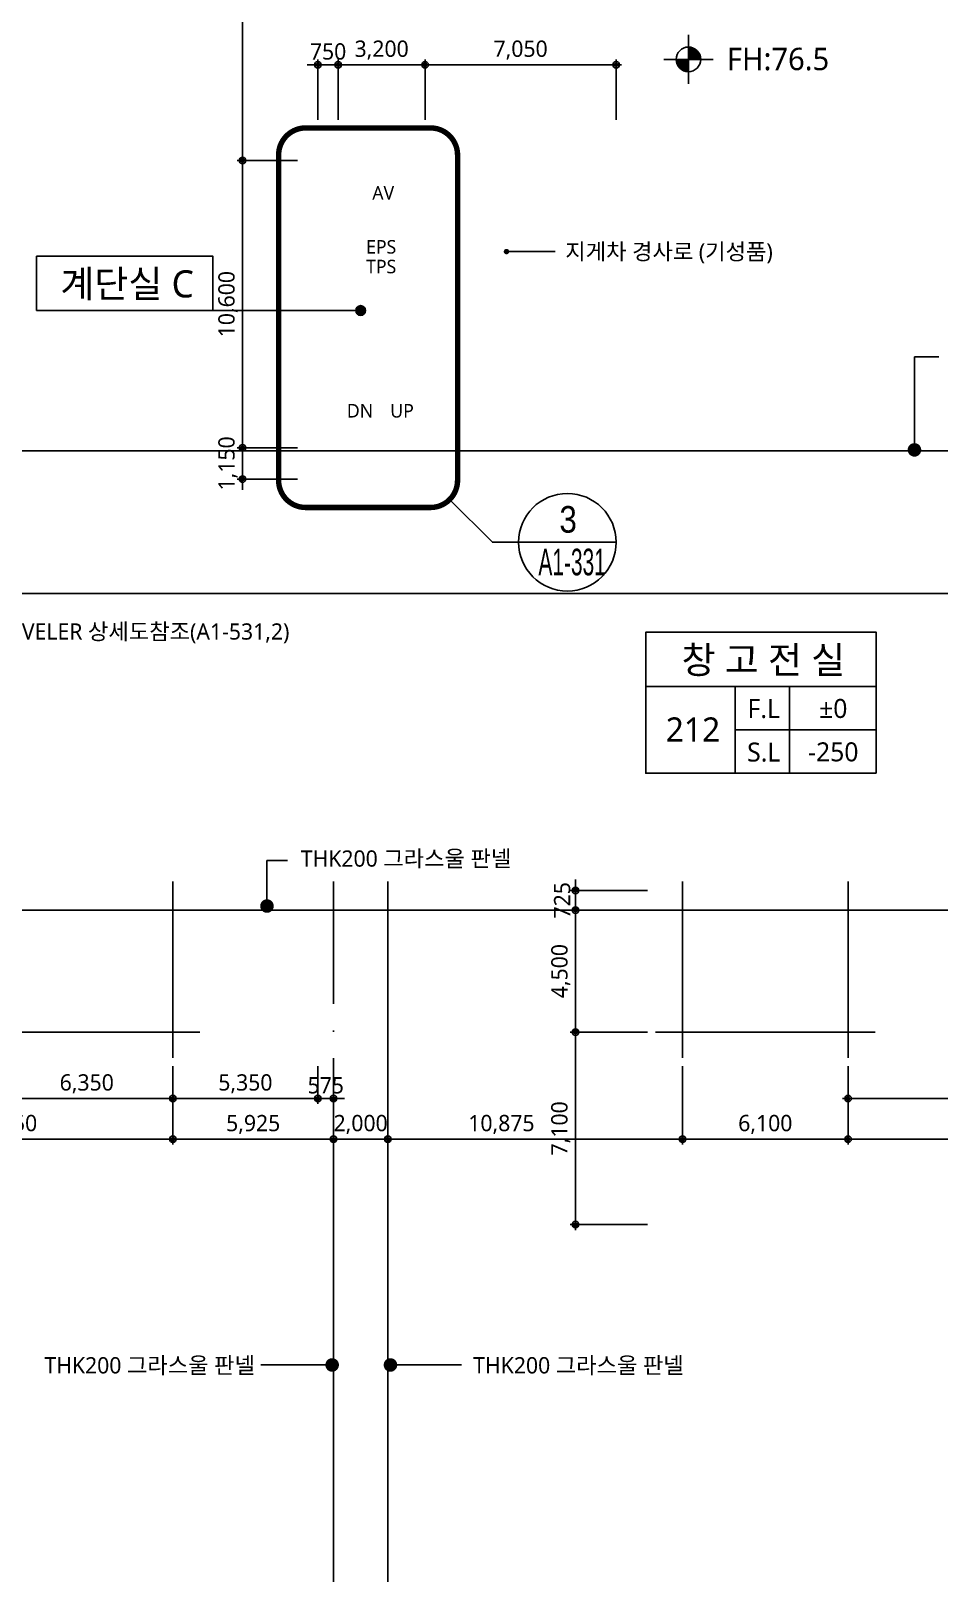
# Model space of a CAD drawing. Header units: millimetres. Extents: x 45782458 to 46215946, y 191740 to 1509539.
# Drawn here: x 45920385 to 45953883, y 819496 to 876381 of the extents above; entities that cross this region are included whole.
import ezdxf
from ezdxf.enums import TextEntityAlignment as Align

# ---------------------------------------------------------------- set-up
doc = ezdxf.new("R2010")
doc.units = ezdxf.units.MM
doc.header["$LTSCALE"] = 1000
doc.header["$MEASUREMENT"] = 0
doc.header["$PDSIZE"] = -10
doc.linetypes.add('CEN', pattern=[62, 60, -1, 0, -1])
doc.linetypes.add('SYM$0$DASHDOT', pattern=[1, 0.5, -0.25, 0, -0.25])
doc.layers.get('0').update_dxf_attribs({"linetype": 'CONTINUOUS'})
doc.layers.get('Defpoints').update_dxf_attribs({"color": 171, "linetype": 'CONTINUOUS'})
for name, color, linetype in [('Center(AR)', 30, 'CEN'), ('DIM', 7, 'CONTINUOUS'), ('LED', 7, 'CONTINUOUS'), ('NDIM', 7, 'CONTINUOUS'), ('SYMBOL', 7, 'CONTINUOUS'), ('TEXT(MIN)', 7, 'CONTINUOUS'), ('TEXT(실명)', 3, 'CONTINUOUS'), ('TEXT-기입', 6, 'CONTINUOUS'), ('TITLE', 7, 'CONTINUOUS'), ('구간정리', 6, 'CONTINUOUS'), ('구간정리-TEXT', 3, 'CONTINUOUS')]:
    doc.layers.add(name, color=color, linetype=linetype)
doc.styles.add('CGS', font='cgse', dxfattribs={"bigfont": 'cgs'})
doc.styles.add('SYM$0$ARIAL', font='arial.ttf')
doc.styles.add('SYM$0$돋움', font='', dxfattribs={"width": 0.9})
doc.styles.add('TE', font='malgun_0.ttf')
doc.styles.add('나눔바른고딕', font='NanumBarunGothic.ttf')
doc.styles.get('SYM$0$돋움').set_extended_font_data('Dotum')
doc.dimstyles.new('BA', dxfattribs={"dimscale": 500, "dimtxt": 3, "dimasz": 1, "dimexe": 1, "dimexo": 5, "dimgap": 0.9, "dimtad": 1, "dimdec": 0, "dimdsep": 46, "dimlunit": 6, "dimtxsty": 'TE', "dimblk": 'DDD', "dimcen": 2.5, "dimclrd": 256, "dimclre": 256, "dimclrt": 3, "dimazin": 2, "dimtfac": 1, "dimtdec": 0, "dimtix": 1, "dimtmove": 2, "dimatfit": 3, "dimldrblk": 'DDD', "dimfxl": 1, "dimtolj": 1, "dimtzin": 0, "dimarcsym": 2})
doc.dimstyles.new('NDIM 1200', dxfattribs={"dimscale": 500, "dimtxt": 3, "dimasz": 1, "dimexe": 2, "dimexo": 2, "dimgap": 1, "dimtad": 1, "dimdec": 0, "dimdsep": 46, "dimtxsty": 'CGS', "dimblk": 'DOT0', "dimcen": 1, "dimdle": 8, "dimclrd": 2, "dimclre": 2, "dimclrt": 2, "dimadec": 0, "dimazin": 0, "dimtfac": 1, "dimtdec": 0, "dimtix": 1, "dimtmove": 2, "dimatfit": 3, "dimldrblk": 'DOT0', "dimfxl": 1, "dimtolj": 1, "dimtzin": 0, "dimlwd": -1, "dimlwe": -1, "dimarcsym": 0})

# ---------------------------------------------------------------- blocks, each defined once
blk = doc.blocks.new('A$C31C7260E')
at = {"layer": 'TITLE'}
for points in [[(0, 0), (0, 4000), (13000, 4000), (13000, 0)], [(13000, 0), (0, 0)]]:
    blk.add_lwpolyline(points, dxfattribs=at)
blk = doc.blocks.new('A$C51E23882')
at = {"layer": 'TITLE'}
blk.add_lwpolyline([(8500, 0), (0, 0), (0, 5200), (8500, 5200)], close=True, dxfattribs=at)
for points in [[(8500, 3200), (0, 3200)], [(3300, 3200), (3300, 0)], [(5300, 3200), (5300, 0)], [(3300, 1600), (8500, 1600)]]:
    blk.add_lwpolyline(points, dxfattribs=at)
at = {"layer": 'TITLE', "style": '나눔바른고딕'}
for s, p in [('F.L', (4352, 2378)), ('S.L', (4352, 778))]:
    blk.add_text(s, height=700, dxfattribs=at).set_placement(p, align=Align.MIDDLE)
blk = doc.blocks.new('level')
at = {"layer": 'SYMBOL'}
for p, q in [((0, 4320), (0, -4320)), ((-4320, 0), (4320, 0))]:
    blk.add_line(p, q, dxfattribs=at)
blk.add_circle((0, 0), 2160, dxfattribs=at)
for points in [[(-2160, 0), (0, 2160), (-2127, 381), (-376, 2126)], [(-2127, 381), (-376, 2126), (-2030, 748), (-738, 2029)], [(-2030, 748), (-738, 2029), (-1859, 1104), (-1089, 1863)], [(-1859, 1104), (-1089, 1863), (-1659, 1388), (-1386, 1658)], [(0, -2160), (2160, 0), (381, -2127), (2126, -376)], [(381, -2127), (2126, -376), (748, -2030), (2029, -738)], [(748, -2030), (2029, -738), (1104, -1859), (1863, -1089)], [(1104, -1859), (1863, -1089), (1388, -1659), (1658, -1386)]]:
    blk.add_solid(points, dxfattribs=at)
at = {"layer": 'SYMBOL', "linetype": 'Continuous'}
for points in [[(0, 2160), (-2160, 0), (0, 0)], [(2160, 0), (0, 0), (0, -2160)]]:
    blk.add_solid(points, dxfattribs=at)
blk = doc.blocks.new('DDD')
at = {"layer": 'DIM', "color": 0}
for p, q in [((-1, 0), (1, 0)), ((0, -1), (0, 1))]:
    blk.add_line(p, q, dxfattribs=at)
for radius in [0.6, 0.3]:
    blk.add_circle((0, 0), radius, dxfattribs=at)
blk = doc.blocks.new('*D763')
at = {"layer": 'Defpoints', "color": 0, "ltscale": 0.4, "transparency": 16777216}
for p in [(45919272, 838501), (45925622, 838501), (45925622, 837001)]:
    blk.add_point(p, dxfattribs=at)
at = {"layer": 'NDIM', "lineweight": -2, "ltscale": 0.4, "transparency": 16777216}
for p, q in [((45919272, 838201), (45919272, 836801)), ((45925622, 838201), (45925622, 836801)), ((45919472, 837001), (45925422, 837001))]:
    blk.add_line(p, q, dxfattribs=at)
at = {"layer": 'NDIM', "lineweight": -2, "ltscale": 0.4, "transparency": 16777216, "xscale": 200, "yscale": 200, "zscale": 200, "rotation": 180}
blk.add_blockref('DDD', (45919272, 837001), dxfattribs=at)
at = {"layer": 'NDIM', "lineweight": -2, "ltscale": 0.4, "transparency": 16777216, "xscale": 200, "yscale": 200, "zscale": 200}
blk.add_blockref('DDD', (45925622, 837001), dxfattribs=at)
at = {"layer": 'NDIM', "color": 3, "ltscale": 0.4, "transparency": 16777216, "insert": (45922447, 837542), "char_height": 600, "attachment_point": 5, "style": 'TE'}
blk.add_mtext('\\A1;6,350', dxfattribs=at)
blk = doc.blocks.new('*D764')
at = {"layer": 'Defpoints', "color": 0, "ltscale": 0.4, "transparency": 16777216}
for p in [(45930972, 838501), (45931547, 838501), (45931547, 837001)]:
    blk.add_point(p, dxfattribs=at)
at = {"layer": 'NDIM', "lineweight": -2, "ltscale": 0.4, "transparency": 16777216}
for p, q in [((45930972, 838201), (45930972, 836801)), ((45931547, 838201), (45931547, 836801)), ((45930772, 837001), (45930572, 837001)), ((45930972, 837001), (45931547, 837001)), ((45931747, 837001), (45931947, 837001))]:
    blk.add_line(p, q, dxfattribs=at)
at = {"layer": 'NDIM', "lineweight": -2, "ltscale": 0.4, "transparency": 16777216, "xscale": 200, "yscale": 200, "zscale": 200}
blk.add_blockref('DDD', (45930972, 837001), dxfattribs=at)
at = {"layer": 'NDIM', "lineweight": -2, "ltscale": 0.4, "transparency": 16777216, "xscale": 200, "yscale": 200, "zscale": 200, "rotation": 180}
blk.add_blockref('DDD', (45931547, 837001), dxfattribs=at)
at = {"layer": 'NDIM', "color": 3, "ltscale": 0.4, "transparency": 16777216, "insert": (45931260, 837486), "char_height": 600, "attachment_point": 5, "style": 'TE'}
blk.add_mtext('\\A1;575', dxfattribs=at)
blk = doc.blocks.new('*D766')
at = {"layer": 'Defpoints', "color": 0, "ltscale": 0.4, "transparency": 16777216}
for p in [(45925622, 838501), (45931547, 838501), (45931547, 835501)]:
    blk.add_point(p, dxfattribs=at)
at = {"layer": 'NDIM', "lineweight": -2, "ltscale": 0.4, "transparency": 16777216}
for p, q in [((45925622, 838201), (45925622, 835301)), ((45931547, 838201), (45931547, 835301)), ((45925822, 835501), (45931347, 835501))]:
    blk.add_line(p, q, dxfattribs=at)
at = {"layer": 'NDIM', "lineweight": -2, "ltscale": 0.4, "transparency": 16777216, "xscale": 200, "yscale": 200, "zscale": 200, "rotation": 180}
blk.add_blockref('DDD', (45925622, 835501), dxfattribs=at)
at = {"layer": 'NDIM', "lineweight": -2, "ltscale": 0.4, "transparency": 16777216, "xscale": 200, "yscale": 200, "zscale": 200}
blk.add_blockref('DDD', (45931547, 835501), dxfattribs=at)
at = {"layer": 'NDIM', "color": 3, "ltscale": 0.4, "transparency": 16777216, "insert": (45928585, 836042), "char_height": 600, "attachment_point": 5, "style": 'TE'}
blk.add_mtext('\\A1;5,925', dxfattribs=at)
blk = doc.blocks.new('*D767')
at = {"layer": 'Defpoints', "color": 0, "ltscale": 0.4, "transparency": 16777216}
for p in [(45913172, 838501), (45925622, 838501), (45925622, 835501)]:
    blk.add_point(p, dxfattribs=at)
at = {"layer": 'NDIM', "lineweight": -2, "ltscale": 0.4, "transparency": 16777216}
for p, q in [((45913172, 838201), (45913172, 835301)), ((45925622, 838201), (45925622, 835301)), ((45913372, 835501), (45925422, 835501))]:
    blk.add_line(p, q, dxfattribs=at)
at = {"layer": 'NDIM', "lineweight": -2, "ltscale": 0.4, "transparency": 16777216, "xscale": 200, "yscale": 200, "zscale": 200, "rotation": 180}
blk.add_blockref('DDD', (45913172, 835501), dxfattribs=at)
at = {"layer": 'NDIM', "lineweight": -2, "ltscale": 0.4, "transparency": 16777216, "xscale": 200, "yscale": 200, "zscale": 200}
blk.add_blockref('DDD', (45925622, 835501), dxfattribs=at)
at = {"layer": 'NDIM', "color": 3, "ltscale": 0.4, "transparency": 16777216, "insert": (45919397, 836043), "char_height": 600, "attachment_point": 5, "style": 'TE'}
blk.add_mtext('\\A1;12,450', dxfattribs=at)
blk = doc.blocks.new('*D768')
at = {"layer": 'Defpoints', "color": 0, "ltscale": 0.4, "transparency": 16777216}
for p in [(45925622, 838501), (45930972, 838501), (45930972, 837001)]:
    blk.add_point(p, dxfattribs=at)
at = {"layer": 'NDIM', "lineweight": -2, "ltscale": 0.4, "transparency": 16777216}
for p, q in [((45925622, 838201), (45925622, 836801)), ((45930972, 838201), (45930972, 836801)), ((45925822, 837001), (45930772, 837001))]:
    blk.add_line(p, q, dxfattribs=at)
at = {"layer": 'NDIM', "lineweight": -2, "ltscale": 0.4, "transparency": 16777216, "xscale": 200, "yscale": 200, "zscale": 200, "rotation": 180}
blk.add_blockref('DDD', (45925622, 837001), dxfattribs=at)
at = {"layer": 'NDIM', "lineweight": -2, "ltscale": 0.4, "transparency": 16777216, "xscale": 200, "yscale": 200, "zscale": 200}
blk.add_blockref('DDD', (45930972, 837001), dxfattribs=at)
at = {"layer": 'NDIM', "color": 3, "ltscale": 0.4, "transparency": 16777216, "insert": (45928297, 837542), "char_height": 600, "attachment_point": 5, "style": 'TE'}
blk.add_mtext('\\A1;5,350', dxfattribs=at)
blk = doc.blocks.new('*D776')
at = {"layer": 'Defpoints', "color": 0, "ltscale": 0.4, "transparency": 16777216}
for p in [(45931547, 838501), (45933547, 838501), (45933547, 835501)]:
    blk.add_point(p, dxfattribs=at)
at = {"layer": 'NDIM', "lineweight": -2, "ltscale": 0.4, "transparency": 16777216}
for p, q in [((45931547, 838201), (45931547, 835301)), ((45933547, 838201), (45933547, 835301)), ((45931347, 835501), (45931147, 835501)), ((45931547, 835501), (45933547, 835501)), ((45933747, 835501), (45933947, 835501))]:
    blk.add_line(p, q, dxfattribs=at)
at = {"layer": 'NDIM', "lineweight": -2, "ltscale": 0.4, "transparency": 16777216, "xscale": 200, "yscale": 200, "zscale": 200}
blk.add_blockref('DDD', (45931547, 835501), dxfattribs=at)
at = {"layer": 'NDIM', "lineweight": -2, "ltscale": 0.4, "transparency": 16777216, "xscale": 200, "yscale": 200, "zscale": 200, "rotation": 180}
blk.add_blockref('DDD', (45933547, 835501), dxfattribs=at)
at = {"layer": 'NDIM', "color": 3, "ltscale": 0.4, "transparency": 16777216, "insert": (45932547, 836042), "char_height": 600, "attachment_point": 5, "style": 'TE'}
blk.add_mtext('\\A1;2,000', dxfattribs=at)
blk = doc.blocks.new('*D777')
at = {"layer": 'Defpoints', "color": 0, "ltscale": 0.4, "transparency": 16777216}
for p in [(45950522, 838501), (45964597, 838501), (45964597, 835501)]:
    blk.add_point(p, dxfattribs=at)
at = {"layer": 'NDIM', "lineweight": -2, "ltscale": 0.4, "transparency": 16777216}
for p, q in [((45950522, 838201), (45950522, 835301)), ((45964597, 838201), (45964597, 835301)), ((45950722, 835501), (45964397, 835501))]:
    blk.add_line(p, q, dxfattribs=at)
at = {"layer": 'NDIM', "lineweight": -2, "ltscale": 0.4, "transparency": 16777216, "xscale": 200, "yscale": 200, "zscale": 200, "rotation": 180}
blk.add_blockref('DDD', (45950522, 835501), dxfattribs=at)
at = {"layer": 'NDIM', "lineweight": -2, "ltscale": 0.4, "transparency": 16777216, "xscale": 200, "yscale": 200, "zscale": 200}
blk.add_blockref('DDD', (45964597, 835501), dxfattribs=at)
at = {"layer": 'NDIM', "color": 3, "ltscale": 0.4, "transparency": 16777216, "insert": (45957560, 836043), "char_height": 600, "attachment_point": 5, "style": 'TE'}
blk.add_mtext('\\A1;14,075', dxfattribs=at)
blk = doc.blocks.new('*D778')
at = {"layer": 'Defpoints', "color": 0, "ltscale": 0.4, "transparency": 16777216}
for p in [(45944422, 838501), (45950522, 838501), (45950522, 835501)]:
    blk.add_point(p, dxfattribs=at)
at = {"layer": 'NDIM', "lineweight": -2, "ltscale": 0.4, "transparency": 16777216}
for p, q in [((45944422, 838201), (45944422, 835301)), ((45950522, 838201), (45950522, 835301)), ((45944622, 835501), (45950322, 835501))]:
    blk.add_line(p, q, dxfattribs=at)
at = {"layer": 'NDIM', "lineweight": -2, "ltscale": 0.4, "transparency": 16777216, "xscale": 200, "yscale": 200, "zscale": 200, "rotation": 180}
blk.add_blockref('DDD', (45944422, 835501), dxfattribs=at)
at = {"layer": 'NDIM', "lineweight": -2, "ltscale": 0.4, "transparency": 16777216, "xscale": 200, "yscale": 200, "zscale": 200}
blk.add_blockref('DDD', (45950522, 835501), dxfattribs=at)
at = {"layer": 'NDIM', "color": 3, "ltscale": 0.4, "transparency": 16777216, "insert": (45947472, 836043), "char_height": 600, "attachment_point": 5, "style": 'TE'}
blk.add_mtext('\\A1;6,100', dxfattribs=at)
blk = doc.blocks.new('*D779')
at = {"layer": 'Defpoints', "color": 0, "ltscale": 0.4, "transparency": 16777216}
for p in [(45950522, 838501), (45963972, 838501), (45963972, 837001)]:
    blk.add_point(p, dxfattribs=at)
at = {"layer": 'NDIM', "lineweight": -2, "ltscale": 0.4, "transparency": 16777216}
for p, q in [((45950522, 838201), (45950522, 836801)), ((45963972, 838201), (45963972, 836801)), ((45950722, 837001), (45963772, 837001))]:
    blk.add_line(p, q, dxfattribs=at)
at = {"layer": 'NDIM', "lineweight": -2, "ltscale": 0.4, "transparency": 16777216, "xscale": 200, "yscale": 200, "zscale": 200, "rotation": 180}
blk.add_blockref('DDD', (45950522, 837001), dxfattribs=at)
at = {"layer": 'NDIM', "lineweight": -2, "ltscale": 0.4, "transparency": 16777216, "xscale": 200, "yscale": 200, "zscale": 200}
blk.add_blockref('DDD', (45963972, 837001), dxfattribs=at)
at = {"layer": 'NDIM', "color": 3, "ltscale": 0.4, "transparency": 16777216, "insert": (45957247, 837543), "char_height": 600, "attachment_point": 5, "style": 'TE'}
blk.add_mtext('\\A1;13,450', dxfattribs=at)
blk = doc.blocks.new('*D786')
at = {"layer": 'Defpoints', "color": 0, "ltscale": 0.4, "transparency": 16777216}
for p in [(45940472, 843951), (45943422, 843951), (45943422, 839451)]:
    blk.add_point(p, dxfattribs=at)
at = {"layer": 'NDIM', "lineweight": -2, "ltscale": 0.4, "transparency": 16777216}
for p, q in [((45943122, 843951), (45940272, 843951)), ((45940472, 839651), (45940472, 843751)), ((45943122, 839451), (45940272, 839451))]:
    blk.add_line(p, q, dxfattribs=at)
at = {"layer": 'NDIM', "lineweight": -2, "ltscale": 0.4, "transparency": 16777216, "xscale": 200, "yscale": 200, "zscale": 200}
for p, rotation in [((45940472, 843951), 90), ((45940472, 839451), 270)]:
    blk.add_blockref('DDD', p, dxfattribs=dict(at, rotation=rotation))
at = {"layer": 'NDIM', "color": 3, "ltscale": 0.4, "transparency": 16777216, "insert": (45939932, 841701), "char_height": 600, "attachment_point": 5, "rotation": 90, "style": 'TE'}
blk.add_mtext('\\A1;4,500', dxfattribs=at)
blk = doc.blocks.new('*D787')
at = {"layer": 'Defpoints', "color": 0, "ltscale": 0.4, "transparency": 16777216}
for p in [(45940472, 839451), (45943422, 839451), (45943422, 832351)]:
    blk.add_point(p, dxfattribs=at)
at = {"layer": 'NDIM', "lineweight": -2, "ltscale": 0.4, "transparency": 16777216}
for p, q in [((45943122, 839451), (45940272, 839451)), ((45940472, 832551), (45940472, 839251)), ((45943122, 832351), (45940272, 832351))]:
    blk.add_line(p, q, dxfattribs=at)
at = {"layer": 'NDIM', "lineweight": -2, "ltscale": 0.4, "transparency": 16777216, "xscale": 200, "yscale": 200, "zscale": 200}
for p, rotation in [((45940472, 839451), 90), ((45940472, 832351), 270)]:
    blk.add_blockref('DDD', p, dxfattribs=dict(at, rotation=rotation))
at = {"layer": 'NDIM', "color": 3, "ltscale": 0.4, "transparency": 16777216, "insert": (45939930, 835901), "char_height": 600, "attachment_point": 5, "rotation": 90, "style": 'TE'}
blk.add_mtext('\\A1;7,100', dxfattribs=at)
blk = doc.blocks.new('*D788')
at = {"layer": 'Defpoints', "color": 0, "ltscale": 0.4, "transparency": 16777216}
for p in [(45940472, 844676), (45943422, 844676), (45943422, 843951)]:
    blk.add_point(p, dxfattribs=at)
at = {"layer": 'NDIM', "lineweight": -2, "ltscale": 0.4, "transparency": 16777216}
for p, q in [((45940472, 844876), (45940472, 845076)), ((45943122, 844676), (45940272, 844676)), ((45940472, 843951), (45940472, 844676)), ((45943122, 843951), (45940272, 843951)), ((45940472, 843751), (45940472, 843551))]:
    blk.add_line(p, q, dxfattribs=at)
at = {"layer": 'NDIM', "lineweight": -2, "ltscale": 0.4, "transparency": 16777216, "xscale": 200, "yscale": 200, "zscale": 200}
for p, rotation in [((45940472, 844676), 270), ((45940472, 843951), 90)]:
    blk.add_blockref('DDD', p, dxfattribs=dict(at, rotation=rotation))
at = {"layer": 'NDIM', "color": 3, "ltscale": 0.4, "transparency": 16777216, "insert": (45939982, 844314), "char_height": 600, "attachment_point": 5, "rotation": 90, "style": 'TE'}
blk.add_mtext('\\A1;725', dxfattribs=at)
blk = doc.blocks.new('*D834')
at = {"layer": 'Defpoints', "color": 0, "ltscale": 0.4, "transparency": 16777216}
for p in [(45933547, 838501), (45944422, 838501), (45944422, 835501)]:
    blk.add_point(p, dxfattribs=at)
at = {"layer": 'NDIM', "lineweight": -2, "ltscale": 0.4, "transparency": 16777216}
for p, q in [((45933547, 838201), (45933547, 835301)), ((45944422, 838201), (45944422, 835301)), ((45933747, 835501), (45944222, 835501))]:
    blk.add_line(p, q, dxfattribs=at)
at = {"layer": 'NDIM', "lineweight": -2, "ltscale": 0.4, "transparency": 16777216, "xscale": 200, "yscale": 200, "zscale": 200, "rotation": 180}
blk.add_blockref('DDD', (45933547, 835501), dxfattribs=at)
at = {"layer": 'NDIM', "lineweight": -2, "ltscale": 0.4, "transparency": 16777216, "xscale": 200, "yscale": 200, "zscale": 200}
blk.add_blockref('DDD', (45944422, 835501), dxfattribs=at)
at = {"layer": 'NDIM', "color": 3, "ltscale": 0.4, "transparency": 16777216, "insert": (45937740, 836043), "char_height": 600, "attachment_point": 5, "style": 'TE'}
blk.add_mtext('\\A1;10,875', dxfattribs=at)
blk = doc.blocks.new('DOT0')
blk.add_line((-3, 0), (3, 0))
at = {"color": 6}
blk.add_circle((0, 0), 0.75, dxfattribs=at)
blk = doc.blocks.new('*D1079')
at = {"layer": 'Defpoints', "color": 0, "ltscale": 0.4, "transparency": 16777216}
for p in [(45931722, 875128), (45931722, 872801), (45934922, 872801)]:
    blk.add_point(p, dxfattribs=at)
at = {"layer": 'NDIM', "lineweight": -2, "ltscale": 0.4, "transparency": 16777216}
for p, q in [((45931722, 873101), (45931722, 875328)), ((45934722, 875128), (45931922, 875128)), ((45934922, 873101), (45934922, 875328))]:
    blk.add_line(p, q, dxfattribs=at)
at = {"layer": 'NDIM', "lineweight": -2, "ltscale": 0.4, "transparency": 16777216, "xscale": 200, "yscale": 200, "zscale": 200, "rotation": 180}
blk.add_blockref('DDD', (45931722, 875128), dxfattribs=at)
at = {"layer": 'NDIM', "lineweight": -2, "ltscale": 0.4, "transparency": 16777216, "xscale": 200, "yscale": 200, "zscale": 200}
blk.add_blockref('DDD', (45934922, 875128), dxfattribs=at)
at = {"layer": 'NDIM', "color": 3, "ltscale": 0.4, "transparency": 16777216, "insert": (45933322, 875669), "char_height": 600, "attachment_point": 5, "style": 'TE'}
blk.add_mtext('\\A1;3,200', dxfattribs=at)
blk = doc.blocks.new('*D1080')
at = {"layer": 'Defpoints', "color": 0, "ltscale": 0.4, "transparency": 16777216}
for p in [(45930972, 875128), (45930972, 872801), (45931722, 872801)]:
    blk.add_point(p, dxfattribs=at)
at = {"layer": 'NDIM', "lineweight": -2, "ltscale": 0.4, "transparency": 16777216}
for p, q in [((45930772, 875128), (45930572, 875128)), ((45930972, 873101), (45930972, 875328)), ((45931722, 875128), (45930972, 875128)), ((45931722, 873101), (45931722, 875328)), ((45931922, 875128), (45932122, 875128))]:
    blk.add_line(p, q, dxfattribs=at)
at = {"layer": 'NDIM', "lineweight": -2, "ltscale": 0.4, "transparency": 16777216, "xscale": 200, "yscale": 200, "zscale": 200}
blk.add_blockref('DDD', (45930972, 875128), dxfattribs=at)
at = {"layer": 'NDIM', "lineweight": -2, "ltscale": 0.4, "transparency": 16777216, "xscale": 200, "yscale": 200, "zscale": 200, "rotation": 180}
blk.add_blockref('DDD', (45931722, 875128), dxfattribs=at)
at = {"layer": 'NDIM', "color": 3, "ltscale": 0.4, "transparency": 16777216, "insert": (45931347, 875618), "char_height": 600, "attachment_point": 5, "style": 'TE'}
blk.add_mtext('\\A1;750', dxfattribs=at)
blk = doc.blocks.new('*D1081')
at = {"layer": 'Defpoints', "color": 0, "ltscale": 0.4, "transparency": 16777216}
for p in [(45934922, 875128), (45934922, 872801), (45941972, 872801)]:
    blk.add_point(p, dxfattribs=at)
at = {"layer": 'NDIM', "lineweight": -2, "ltscale": 0.4, "transparency": 16777216}
for p, q in [((45934922, 873101), (45934922, 875328)), ((45941772, 875128), (45935122, 875128)), ((45941972, 873101), (45941972, 875328))]:
    blk.add_line(p, q, dxfattribs=at)
at = {"layer": 'NDIM', "lineweight": -2, "ltscale": 0.4, "transparency": 16777216, "xscale": 200, "yscale": 200, "zscale": 200, "rotation": 180}
blk.add_blockref('DDD', (45934922, 875128), dxfattribs=at)
at = {"layer": 'NDIM', "lineweight": -2, "ltscale": 0.4, "transparency": 16777216, "xscale": 200, "yscale": 200, "zscale": 200}
blk.add_blockref('DDD', (45941972, 875128), dxfattribs=at)
at = {"layer": 'NDIM', "color": 3, "ltscale": 0.4, "transparency": 16777216, "insert": (45938447, 875669), "char_height": 600, "attachment_point": 5, "style": 'TE'}
blk.add_mtext('\\A1;7,050', dxfattribs=at)
blk = doc.blocks.new('*D1105')
at = {"layer": 'Defpoints', "color": 0, "ltscale": 0.4, "transparency": 16777216}
for p in [(45930522, 871601), (45928195, 861001), (45930522, 861001)]:
    blk.add_point(p, dxfattribs=at)
at = {"layer": 'NDIM', "lineweight": -2, "ltscale": 0.4, "transparency": 16777216}
for p, q in [((45930222, 871601), (45927995, 871601)), ((45928195, 871401), (45928195, 861201)), ((45930222, 861001), (45927995, 861001))]:
    blk.add_line(p, q, dxfattribs=at)
at = {"layer": 'NDIM', "lineweight": -2, "ltscale": 0.4, "transparency": 16777216, "xscale": 200, "yscale": 200, "zscale": 200}
for p, rotation in [((45928195, 871601), 90), ((45928195, 861001), 270)]:
    blk.add_blockref('DDD', p, dxfattribs=dict(at, rotation=rotation))
at = {"layer": 'NDIM', "color": 3, "ltscale": 0.4, "transparency": 16777216, "insert": (45927653, 866301), "char_height": 600, "attachment_point": 5, "rotation": 90, "style": 'TE'}
blk.add_mtext('\\A1;10,600', dxfattribs=at)
blk = doc.blocks.new('*D1106')
at = {"layer": 'Defpoints', "color": 0, "ltscale": 0.4, "transparency": 16777216}
for p in [(45930522, 861001), (45928195, 859851), (45930522, 859851)]:
    blk.add_point(p, dxfattribs=at)
at = {"layer": 'NDIM', "lineweight": -2, "ltscale": 0.4, "transparency": 16777216}
for p, q in [((45928195, 861201), (45928195, 861401)), ((45930222, 861001), (45927995, 861001)), ((45928195, 861001), (45928195, 859851)), ((45930222, 859851), (45927995, 859851)), ((45928195, 859651), (45928195, 859451))]:
    blk.add_line(p, q, dxfattribs=at)
at = {"layer": 'NDIM', "lineweight": -2, "ltscale": 0.4, "transparency": 16777216, "xscale": 200, "yscale": 200, "zscale": 200}
for p, rotation in [((45928195, 861001), 270), ((45928195, 859851), 90)]:
    blk.add_blockref('DDD', p, dxfattribs=dict(at, rotation=rotation))
at = {"layer": 'NDIM', "color": 3, "ltscale": 0.4, "transparency": 16777216, "insert": (45927653, 860426), "char_height": 600, "attachment_point": 5, "rotation": 90, "style": 'TE'}
blk.add_mtext('\\A1;1,150', dxfattribs=at)
blk = doc.blocks.new('*D1107')
at = {"layer": 'Defpoints', "color": 0, "ltscale": 0.4, "transparency": 16777216}
for p in [(45930522, 887401), (45928195, 871601), (45930522, 871601)]:
    blk.add_point(p, dxfattribs=at)
at = {"layer": 'NDIM', "lineweight": -2, "ltscale": 0.4, "transparency": 16777216}
for p, q in [((45930222, 887401), (45927995, 887401)), ((45928195, 887201), (45928195, 871801)), ((45930222, 871601), (45927995, 871601))]:
    blk.add_line(p, q, dxfattribs=at)
at = {"layer": 'NDIM', "lineweight": -2, "ltscale": 0.4, "transparency": 16777216, "xscale": 200, "yscale": 200, "zscale": 200}
for p, rotation in [((45928195, 887401), 90), ((45928195, 871601), 270)]:
    blk.add_blockref('DDD', p, dxfattribs=dict(at, rotation=rotation))
at = {"layer": 'NDIM', "color": 3, "ltscale": 0.4, "transparency": 16777216, "insert": (45927653, 879501), "char_height": 600, "attachment_point": 5, "rotation": 90, "style": 'TE'}
blk.add_mtext('\\A1;15,800', dxfattribs=at)
blk = doc.blocks.new('SYM$0$det-tar-wi')
at = {"layer": '구간정리', "ltscale": 0.2}
blk.add_line((0, 0), (11, 0), dxfattribs=at)
blk.add_circle((5.5, 0), 5.5, dxfattribs=at)
at = {"layer": '구간정리-TEXT', "color": 3, "style": 'SYM$0$ARIAL'}
blk.add_attdef('2', text='', height=3, dxfattribs=at).set_placement((5.5, 2.58), align=Align.MIDDLE_CENTER)
at = {"layer": '구간정리-TEXT', "color": 3, "style": 'SYM$0$ARIAL', "width": 0.6}
blk.add_attdef('A1.00', text='', height=3, dxfattribs=at).set_placement((5.57, -2.22), align=Align.MIDDLE_CENTER)

msp = doc.modelspace()

# ---------------------------------------------------------------- hatches: boundary and pattern name
at = {"layer": 'LED'}
h = msp.add_hatch(color=256, dxfattribs=at)
h.dxf.hatch_style = 1
edge = h.paths.add_edge_path()
edge.add_arc((45932547.3, 866066.3), 180, 0, 360)

# ---------------------------------------------------------------- linework, layer by layer
at = {"ltscale": 10000}
msp.add_lwpolyline([(45932547.3, 866066.3), (45927097.3, 866066.3)], dxfattribs=at)
at = {"layer": 'Center(AR)'}
for p, q in [((45907334.8, 860888.8), (45966972.3, 860888.8)), ((45925622.3, 838501.3), (45925622.3, 845001.3)), ((45931547.3, 778490.2), (45931547.3, 845001.3)), ((45933547.3, 799301.3), (45933547.3, 845001.3)), ((45944422.3, 838501.3), (45944422.3, 845001.3)), ((45950522.3, 838501.3), (45950522.3, 845001.3)), ((45896334.8, 843951.3), (45966972.3, 843951.3)), ((45912172.3, 839451.3), (45926622.3, 839451.3)), ((45943422.3, 839451.3), (45951522.3, 839451.3))]:
    msp.add_line(p, q, dxfattribs=at)
at = {"layer": 'Defpoints'}
msp.add_line((45853593.1, 855626.3), (45966972.3, 855626.3), dxfattribs=at)
at = {"layer": 'LED', "ltscale": 10000}
for p, q in [((45952972.3, 864354.9), (45953872.5, 864354.9)), ((45929093.4, 845781.8), (45929847.4, 845781.8))]:
    msp.add_line(p, q, dxfattribs=at)
at = {"layer": 'LED'}
msp.add_circle((45932547.3, 866066.3), 180, dxfattribs=at)
at = {"layer": '구간정리', "linetype": 'SYM$0$DASHDOT', "ltscale": 2, "const_width": 200}
msp.add_lwpolyline([(45935122.3, 858801.3), (45930522.3, 858801.3, -0.4142136), (45929522.3, 859801.3), (45929522.3, 871801.3, -0.4142136), (45930522.3, 872801.3), (45935122.3, 872801.3, -0.4142136), (45936122.3, 871801.3), (45936122.3, 859801.3, -0.4142136)], format="xyb", close=True, dxfattribs=at)
at = {"layer": '구간정리', "ltscale": 0.2}
msp.add_lwpolyline([(45935829.4, 859094.2), (45937405.7, 857517.9), (45938372.3, 857517.9)], dxfattribs=at)

# ---------------------------------------------------------------- block references
at = {"xscale": 0.5, "yscale": 0.5, "zscale": 0.5}
msp.add_blockref('A$C31C7260E', (45920597.3, 866066.3), dxfattribs=at)
msp.add_blockref('A$C51E23882', (45943062.4, 849001.3))
at = {"layer": 'SYMBOL', "xscale": 0.210048437524453, "yscale": 0.210048437524453, "zscale": 0.210048437524453, "rotation": 90}
msp.add_blockref('level', (45944637.2, 875329.2), dxfattribs=at)
at = {"layer": '구간정리'}
ref = msp.add_blockref('SYM$0$det-tar-wi', (45941972.3, 857517.9), dxfattribs=dict(at, xscale=-327.2727272727273, yscale=327.2727272727273, zscale=327.2727272727273))
ref.add_attrib('A1.00', 'A1-331', dxfattribs={"layer": '구간정리-TEXT', "color": 3, "height": 981.82, "style": 'SYM$0$돋움', "width": 0.6}).set_placement((45940346.9, 856790.3), align=Align.MIDDLE_CENTER)
ref.add_attrib('2', '3', dxfattribs={"layer": '구간정리-TEXT', "color": 3, "height": 981.8, "style": 'SYM$0$돋움', "width": 0.9}).set_placement((45940199.9, 858363.4), align=Align.MIDDLE_CENTER)

# ---------------------------------------------------------------- texts
at = {"layer": 'SYMBOL', "style": '나눔바른고딕'}
msp.add_text('FH:76.5', height=825, dxfattribs=at).set_placement((45946055, 874931.2))
at = {"layer": 'TEXT(MIN)', "style": '나눔바른고딕'}
for s, p in [('AV', (45933380.9, 870403.8)), ('EPS', (45933305.3, 868415.9)), ('TPS', (45933305.3, 867688.2)), ('DN', (45932524.3, 862368.6)), ('UP', (45934074.3, 862368.6))]:
    msp.add_text(s, height=500, dxfattribs=at).set_placement(p, align=Align.MIDDLE_CENTER)
for s, p in [('지게차 경사로 (기성품)', (45947747.1, 868238.8)), ('DOCK LEVELER 상세도참조(A1-531,2)', (45929920.3, 854227.9)), ('THK200 그라스울 판넬', (45938103, 845854.1)), ('THK200 그라스울 판넬', (45928649.1, 827163)), ('THK200 그라스울 판넬', (45944463.6, 827163))]:
    msp.add_text(s, height=600, dxfattribs=at).set_placement(p, align=Align.MIDDLE_RIGHT)
at = {"layer": 'TEXT(실명)', "style": '나눔바른고딕'}
for s, p in [('계단실 C', (45923935, 867060.5)), ('창 고 전 실', (45947400.1, 853195.5))]:
    msp.add_text(s, height=1000, dxfattribs=at).set_placement(p, align=Align.MIDDLE)
at = {"layer": 'TEXT-기입', "style": '나눔바른고딕'}
for s, height, p in [('±0', 700, (45949978.5, 851389.2)), ('212', 900, (45944803.7, 850614.7)), ('-250', 700, (45949978.5, 849789.2))]:
    msp.add_text(s, height=height, dxfattribs=at).set_placement(p, align=Align.MIDDLE)

# ---------------------------------------------------------------- dimensions: what is measured, and where the dimension line sits
at = {"layer": 'NDIM', "ltscale": 0.4}
for base, p1, p2, angle, picture, middle in [((45928195.4, 871601.3), (45930522.3, 887401.3), (45930522.3, 871601.3), 270, '*D1107', (45927653.4, 879501.3)), ((45931722.3, 875128.3), (45934922.3, 872801.3), (45931722.3, 872801.3), 180, '*D1079', (45933322.3, 875668.6)), ((45934922.3, 875128.3), (45941972.3, 872801.3), (45934922.3, 872801.3), 180, '*D1081', (45938447.3, 875668.6)), ((45930972.3, 875128.3), (45931722.3, 872801.3), (45930972.3, 872801.3), 180, '*D1080', (45931347.3, 875618.3)), ((45928195.4, 861001.3), (45930522.3, 871601.3), (45930522.3, 861001.3), 270, '*D1105', (45927653.4, 866301.3)), ((45928195.4, 859851.3), (45930522.3, 861001.3), (45930522.3, 859851.3), 270, '*D1106', (45927653.4, 860426.3)), ((45940472.3, 844676.3), (45943422.3, 843951.3), (45943422.3, 844676.3), 90, '*D788', (45939982.3, 844313.8)), ((45940472.3, 843951.3), (45943422.3, 839451.3), (45943422.3, 843951.3), 90, '*D786', (45939932, 841701.3)), ((45940472.3, 839451.3), (45943422.3, 832351.3), (45943422.3, 839451.3), 90, '*D787', (45939930.4, 835901.3))]:
    dim = msp.add_linear_dim(base=base, p1=p1, p2=p2, angle=angle, dimstyle='BA', override={"dimscale": 200, "dimexo": 1.5}, dxfattribs=at)
    dim.commit()
    dim.dimension.update_dxf_attribs({"geometry": picture, "text_midpoint": middle})
for base, p1, p2, picture, middle in [((45925622.3, 835501.3), (45913172.3, 838501.3), (45925622.3, 838501.3), '*D767', (45919397.3, 836043.3)), ((45925622.3, 837001.3), (45919272.3, 838501.3), (45925622.3, 838501.3), '*D763', (45922447.3, 837541.7)), ((45931547.3, 835501.3), (45925622.3, 838501.3), (45931547.3, 838501.3), '*D766', (45928584.8, 836041.7)), ((45930972.3, 837001.3), (45925622.3, 838501.3), (45930972.3, 838501.3), '*D768', (45928297.3, 837541.7)), ((45931547.3, 837001.3), (45930972.3, 838501.3), (45931547.3, 838501.3), '*D764', (45931259.8, 837486.4)), ((45933547.3, 835501.3), (45931547.3, 838501.3), (45933547.3, 838501.3), '*D776', (45932547.3, 836041.7)), ((45950522.3, 835501.3), (45944422.3, 838501.3), (45950522.3, 838501.3), '*D778', (45947472.3, 836043.3)), ((45964597.3, 835501.3), (45950522.3, 838501.3), (45964597.3, 838501.3), '*D777', (45957559.8, 836043.3)), ((45963972.3, 837001.3), (45950522.3, 838501.3), (45963972.3, 838501.3), '*D779', (45957247.3, 837543.3))]:
    dim = msp.add_linear_dim(base=base, p1=p1, p2=p2, dimstyle='BA', override={"dimscale": 200, "dimexo": 1.5}, dxfattribs=at)
    dim.commit()
    dim.dimension.update_dxf_attribs({"geometry": picture, "text_midpoint": middle})
dim = msp.add_linear_dim(base=(45944422.3, 835501.3), p1=(45933547.3, 838501.3), p2=(45944422.3, 838501.3), dimstyle='BA', override={"dimscale": 200, "dimexo": 1.5}, dxfattribs=at)
dim.commit()
dim.dimension.update_dxf_attribs({"geometry": '*D834', "text_midpoint": (45937740.3, 836043.3), "dimtype": 160})

# ---------------------------------------------------------------- leaders
at = {"layer": 'LED', "ltscale": 10000}
for points, override in [([(45937926.3, 868238.8), (45939726.3, 868238.8)], {"dimasz": 0.4, "dimtad": 0, "dimclrd": 256, "dimldrblk": 'Dot'}), ([(45952972.3, 860926.3), (45952972.3, 864354.9)], {"dimasz": 1, "dimtad": 0, "dimclrd": 256, "dimldrblk": 'Dot'}), ([(45929093.4, 844101.3), (45929093.4, 845781.8)], {"dimasz": 1, "dimtad": 0, "dimclrd": 256, "dimldrblk": 'Dot'}), ([(45931497.3, 827175.2), (45928871.7, 827175.2)], {"dimasz": 1, "dimtad": 0, "dimclrd": 256, "dimldrblk": 'Dot'}), ([(45933647.3, 827175.2), (45936272.9, 827175.2)], {"dimasz": 1, "dimtad": 0, "dimclrd": 256, "dimldrblk": 'Dot'})]:
    msp.add_leader(points, dimstyle='NDIM 1200', override=override, dxfattribs=at)

doc.saveas('drawing.dxf')
